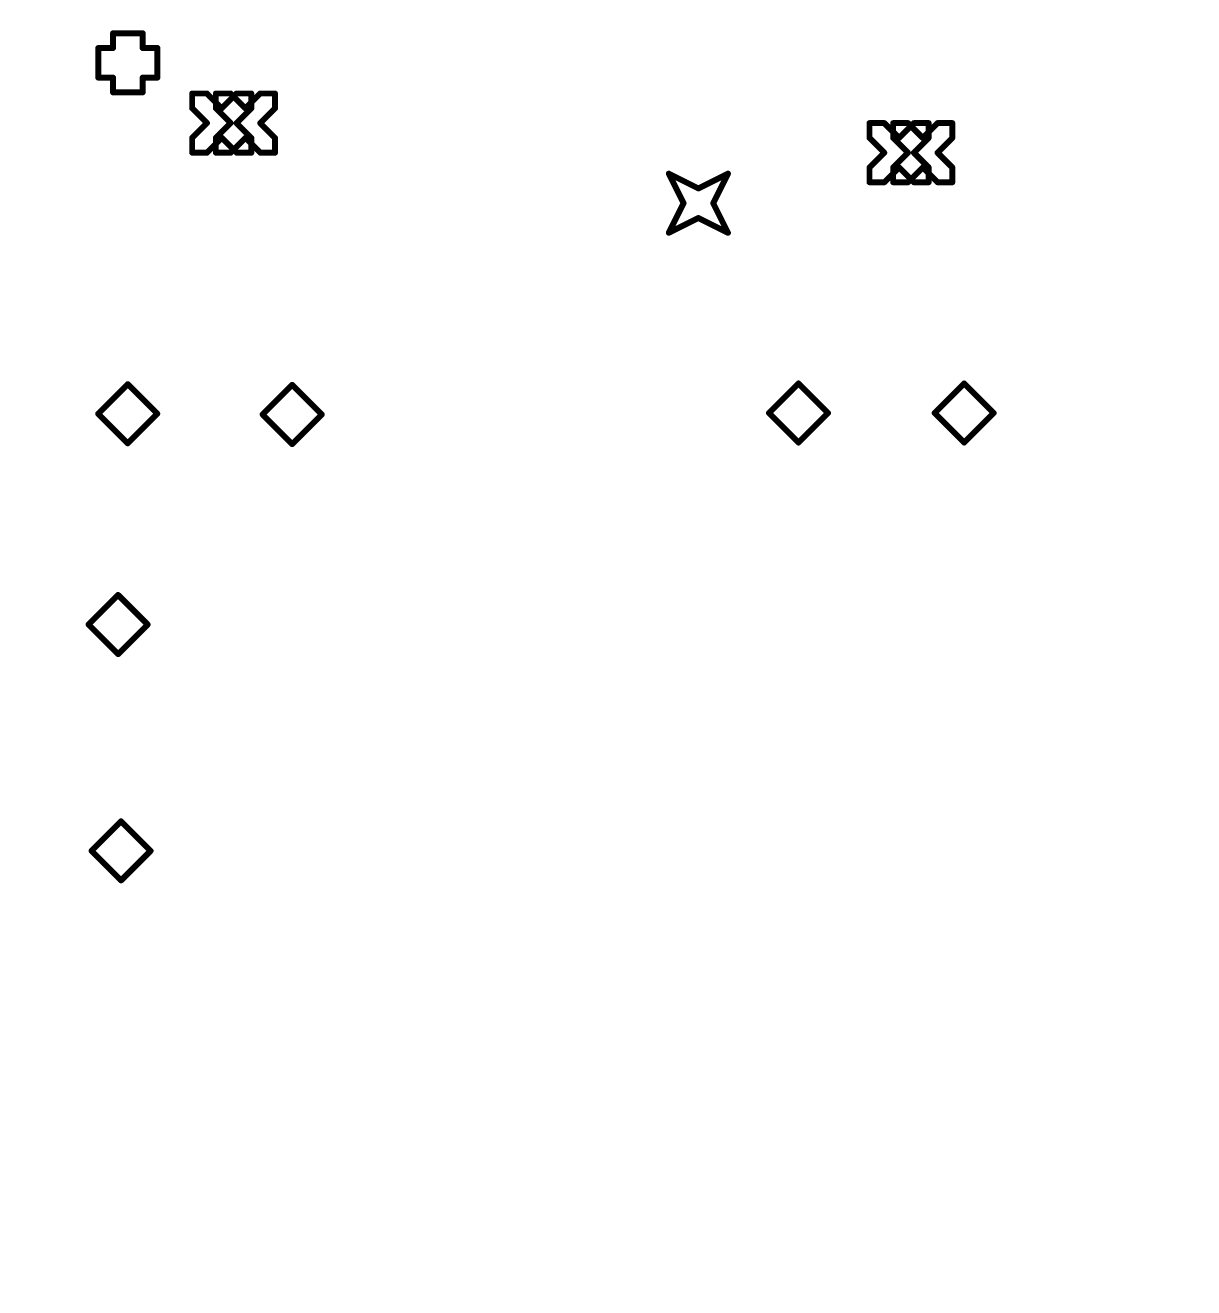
# Model space of a CAD drawing. Header units: millimetres. Extents: x -55 to 2039, y 0 to 512.
# Drawn here: x 237.42 to 276.92, y 167.43 to 210.1 of the extents above; entities that cross this region are included whole.
import ezdxf
from ezdxf import colors
from ezdxf.entities.mleader import LeaderData, LeaderLine
from ezdxf.enums import TextEntityAlignment as Align
from ezdxf.math import Vec2, Vec3

# ---------------------------------------------------------------- set-up
doc = ezdxf.new("R2010")
doc.units = ezdxf.units.MM
doc.linetypes.add('Сплошная', pattern=[0])
doc.layers.add('Drill Drawing', color=1, linetype='Continuous')
doc.layers.add('Виды', color=30, linetype='Continuous')
doc.layers.add('текст', color=2, linetype='Continuous', lineweight=30)
doc.styles.add('GOST TYPE B', font='', dxfattribs={"height": 3.5})
doc.styles.get('GOST TYPE B').set_extended_font_data('GOST type B')

# ---------------------------------------------------------------- blocks, each defined once
blk = doc.blocks.new('Шероховатость')
at = {"lineweight": 50, "transparency": 16777216}
for p, q in [((-32.506, -11.445), (-28.785, -5)), ((-28.785, -5), (-5, -5)), ((-10.278, -11.581), (-7.16, -6.181)), ((-34.366, -8.223), (-32.506, -11.445)), ((-11.836, -8.881), (-10.278, -11.581))]:
    blk.add_line(p, q, dxfattribs=at)
at = {"layer": 'текст', "linetype": 'Continuous', "lineweight": 25, "transparency": 16777216, "insert": (-29.093, -6.142), "char_height": 5, "attachment_point": 1, "style": 'GOST TYPE B'}
blk.add_mtext_dynamic_manual_height_columns('Ra6,3{\\fGOST Type AU|b1|i0|c204|p2;(   )}', width=25.94731, gutter_width=17.5, heights=[0], dxfattribs=at)
blk = doc.blocks.new('_DotSmall')
at = {"color": 0, "linetype": 'ByBlock', "lineweight": 60, "const_width": 0.5}
blk.add_lwpolyline([(-0.0625, 0, 1), (0.0625, 0, 1)], format="xyb", close=True, dxfattribs=at)
blk = doc.blocks.new('Вид с →')
at = {"linetype": 'Continuous', "lineweight": 25, "transparency": 16777216}
for q in [(28.03, 4.046), (30.858, 4.046)]:
    blk.add_line((29.444, 2.632), q, dxfattribs=at)
blk.add_circle((32.944, 2.632), 3.5, dxfattribs=at)
blk.add_circle((32.944, 2.632), 3.5, dxfattribs=at)
at = {"linetype": 'Continuous', "lineweight": 50, "transparency": 16777216, "style": 'GOST TYPE B'}
blk.add_attdef('ВИД(_:_)', text='', height=7, dxfattribs=at).set_placement((27.226, 3.5), align=Align.MIDDLE_RIGHT)

msp = doc.modelspace()

# ---------------------------------------------------------------- linework, layer by layer
at = {"layer": 'Drill Drawing'}
for points in [[(240.3856, 209.3345, 0.2, 0.2, 0), (240.3856, 209.8345, 0.2, 0.2, 0)], [(240.3856, 209.8345, 0.2, 0.2, 0), (241.3856, 209.8345, 0.2, 0.2, 0)], [(241.3856, 209.3345, 0.2, 0.2, 0), (241.3856, 209.8345, 0.2, 0.2, 0)], [(239.8856, 208.3345, 0.2, 0.2, 0), (239.8856, 209.3345, 0.2, 0.2, 0)], [(239.8856, 209.3345, 0.2, 0.2, 0), (240.3856, 209.3345, 0.2, 0.2, 0)], [(241.3856, 209.3345, 0.2, 0.2, 0), (241.8856, 209.3345, 0.2, 0.2, 0)], [(241.8856, 208.3345, 0.2, 0.2, 0), (241.8856, 209.3345, 0.2, 0.2, 0)], [(239.8856, 208.3345, 0.2, 0.2, 0), (240.3856, 208.3345, 0.2, 0.2, 0)], [(240.3856, 207.8345, 0.2, 0.2, 0), (240.3856, 208.3345, 0.2, 0.2, 0)], [(241.3856, 208.3345, 0.2, 0.2, 0), (241.8856, 208.3345, 0.2, 0.2, 0)], [(241.3856, 207.8345, 0.2, 0.2, 0), (241.3856, 208.3345, 0.2, 0.2, 0)], [(240.3856, 207.8345, 0.2, 0.2, 0), (241.3856, 207.8345, 0.2, 0.2, 0)], [(243.0606, 207.2965, 0.2, 0.2, 0), (243.0606, 207.7965, 0.2, 0.2, 0)], [(243.0606, 207.7965, 0.2, 0.2, 0), (243.5606, 207.7965, 0.2, 0.2, 0)], [(243.5606, 207.7965, 0.2, 0.2, 0), (244.0606, 207.2965, 0.2, 0.2, 0)], [(243.8606, 207.2965, 0.2, 0.2, 0), (243.8606, 207.7965, 0.2, 0.2, 0)], [(243.8606, 207.7965, 0.2, 0.2, 0), (244.3606, 207.7965, 0.2, 0.2, 0)], [(244.0606, 207.2965, 0.2, 0.2, 0), (244.5606, 207.7965, 0.2, 0.2, 0)], [(244.3606, 207.7965, 0.2, 0.2, 0), (244.8606, 207.2965, 0.2, 0.2, 0)], [(244.5606, 207.7965, 0.2, 0.2, 0), (245.0606, 207.7965, 0.2, 0.2, 0)], [(244.8606, 207.2965, 0.2, 0.2, 0), (245.3606, 207.7965, 0.2, 0.2, 0)], [(245.0606, 207.2965, 0.2, 0.2, 0), (245.0606, 207.7965, 0.2, 0.2, 0)], [(245.3606, 207.7965, 0.2, 0.2, 0), (245.8606, 207.7965, 0.2, 0.2, 0)], [(245.8606, 207.2965, 0.2, 0.2, 0), (245.8606, 207.7965, 0.2, 0.2, 0)], [(243.0606, 207.2965, 0.2, 0.2, 0), (243.5606, 206.7965, 0.2, 0.2, 0)], [(243.8606, 207.2965, 0.2, 0.2, 0), (244.3606, 206.7965, 0.2, 0.2, 0)], [(244.5606, 206.7965, 0.2, 0.2, 0), (245.0606, 207.2965, 0.2, 0.2, 0)], [(245.3606, 206.7965, 0.2, 0.2, 0), (245.8606, 207.2965, 0.2, 0.2, 0)], [(243.0606, 206.2965, 0.2, 0.2, 0), (243.5606, 206.7965, 0.2, 0.2, 0)], [(243.8606, 206.2965, 0.2, 0.2, 0), (244.3606, 206.7965, 0.2, 0.2, 0)], [(244.5606, 206.7965, 0.2, 0.2, 0), (245.0606, 206.2965, 0.2, 0.2, 0)], [(245.3606, 206.7965, 0.2, 0.2, 0), (245.8606, 206.2965, 0.2, 0.2, 0)], [(265.9556, 206.2965, 0.2, 0.2, 0), (265.9556, 206.7965, 0.2, 0.2, 0)], [(265.9556, 206.7965, 0.2, 0.2, 0), (266.4556, 206.7965, 0.2, 0.2, 0)], [(266.4556, 206.7965, 0.2, 0.2, 0), (266.9556, 206.2965, 0.2, 0.2, 0)], [(266.7556, 206.2965, 0.2, 0.2, 0), (266.7556, 206.7965, 0.2, 0.2, 0)], [(266.7556, 206.7965, 0.2, 0.2, 0), (267.2556, 206.7965, 0.2, 0.2, 0)], [(266.9556, 206.2965, 0.2, 0.2, 0), (267.4556, 206.7965, 0.2, 0.2, 0)], [(267.2556, 206.7965, 0.2, 0.2, 0), (267.7556, 206.2965, 0.2, 0.2, 0)], [(267.4556, 206.7965, 0.2, 0.2, 0), (267.9556, 206.7965, 0.2, 0.2, 0)], [(267.7556, 206.2965, 0.2, 0.2, 0), (268.2556, 206.7965, 0.2, 0.2, 0)], [(267.9556, 206.2965, 0.2, 0.2, 0), (267.9556, 206.7965, 0.2, 0.2, 0)], [(268.2556, 206.7965, 0.2, 0.2, 0), (268.7556, 206.7965, 0.2, 0.2, 0)], [(268.7556, 206.2965, 0.2, 0.2, 0), (268.7556, 206.7965, 0.2, 0.2, 0)], [(243.0606, 205.7965, 0.2, 0.2, 0), (243.0606, 206.2965, 0.2, 0.2, 0)], [(243.5606, 205.7965, 0.2, 0.2, 0), (244.0606, 206.2965, 0.2, 0.2, 0)], [(243.8606, 205.7965, 0.2, 0.2, 0), (243.8606, 206.2965, 0.2, 0.2, 0)], [(244.0606, 206.2965, 0.2, 0.2, 0), (244.5606, 205.7965, 0.2, 0.2, 0)], [(244.3606, 205.7965, 0.2, 0.2, 0), (244.8606, 206.2965, 0.2, 0.2, 0)], [(244.8606, 206.2965, 0.2, 0.2, 0), (245.3606, 205.7965, 0.2, 0.2, 0)], [(245.0606, 205.7965, 0.2, 0.2, 0), (245.0606, 206.2965, 0.2, 0.2, 0)], [(245.8606, 205.7965, 0.2, 0.2, 0), (245.8606, 206.2965, 0.2, 0.2, 0)], [(265.9556, 206.2965, 0.2, 0.2, 0), (266.4556, 205.7965, 0.2, 0.2, 0)], [(266.7556, 206.2965, 0.2, 0.2, 0), (267.2556, 205.7965, 0.2, 0.2, 0)], [(267.4556, 205.7965, 0.2, 0.2, 0), (267.9556, 206.2965, 0.2, 0.2, 0)], [(268.2556, 205.7965, 0.2, 0.2, 0), (268.7556, 206.2965, 0.2, 0.2, 0)], [(243.0606, 205.7965, 0.2, 0.2, 0), (243.5606, 205.7965, 0.2, 0.2, 0)], [(243.8606, 205.7965, 0.2, 0.2, 0), (244.3606, 205.7965, 0.2, 0.2, 0)], [(244.5606, 205.7965, 0.2, 0.2, 0), (245.0606, 205.7965, 0.2, 0.2, 0)], [(245.3606, 205.7965, 0.2, 0.2, 0), (245.8606, 205.7965, 0.2, 0.2, 0)], [(265.9556, 205.2965, 0.2, 0.2, 0), (266.4556, 205.7965, 0.2, 0.2, 0)], [(266.7556, 205.2965, 0.2, 0.2, 0), (267.2556, 205.7965, 0.2, 0.2, 0)], [(267.4556, 205.7965, 0.2, 0.2, 0), (267.9556, 205.2965, 0.2, 0.2, 0)], [(268.2556, 205.7965, 0.2, 0.2, 0), (268.7556, 205.2965, 0.2, 0.2, 0)], [(265.9556, 204.7965, 0.2, 0.2, 0), (265.9556, 205.2965, 0.2, 0.2, 0)], [(266.4556, 204.7965, 0.2, 0.2, 0), (266.9556, 205.2965, 0.2, 0.2, 0)], [(266.7556, 204.7965, 0.2, 0.2, 0), (266.7556, 205.2965, 0.2, 0.2, 0)], [(266.9556, 205.2965, 0.2, 0.2, 0), (267.4556, 204.7965, 0.2, 0.2, 0)], [(267.2556, 204.7965, 0.2, 0.2, 0), (267.7556, 205.2965, 0.2, 0.2, 0)], [(267.7556, 205.2965, 0.2, 0.2, 0), (268.2556, 204.7965, 0.2, 0.2, 0)], [(267.9556, 204.7965, 0.2, 0.2, 0), (267.9556, 205.2965, 0.2, 0.2, 0)], [(268.7556, 204.7965, 0.2, 0.2, 0), (268.7556, 205.2965, 0.2, 0.2, 0)], [(259.1716, 205.0885, 0.2, 0.2, 0), (260.1716, 204.5885, 0.2, 0.2, 0)], [(259.1716, 205.0885, 0.2, 0.2, 0), (259.6716, 204.0885, 0.2, 0.2, 0)], [(260.1716, 204.5885, 0.2, 0.2, 0), (261.1716, 205.0885, 0.2, 0.2, 0)], [(260.6716, 204.0885, 0.2, 0.2, 0), (261.1716, 205.0885, 0.2, 0.2, 0)], [(265.9556, 204.7965, 0.2, 0.2, 0), (266.4556, 204.7965, 0.2, 0.2, 0)], [(266.7556, 204.7965, 0.2, 0.2, 0), (267.2556, 204.7965, 0.2, 0.2, 0)], [(267.4556, 204.7965, 0.2, 0.2, 0), (267.9556, 204.7965, 0.2, 0.2, 0)], [(268.2556, 204.7965, 0.2, 0.2, 0), (268.7556, 204.7965, 0.2, 0.2, 0)], [(259.1716, 203.0885, 0.2, 0.2, 0), (259.6716, 204.0885, 0.2, 0.2, 0)], [(260.6716, 204.0885, 0.2, 0.2, 0), (261.1716, 203.0885, 0.2, 0.2, 0)], [(259.1716, 203.0885, 0.2, 0.2, 0), (260.1716, 203.5885, 0.2, 0.2, 0)], [(260.1716, 203.5885, 0.2, 0.2, 0), (261.1716, 203.0885, 0.2, 0.2, 0)], [(239.8806, 196.9715, 0.2, 0.2, 0), (240.8806, 197.9715, 0.2, 0.2, 0)], [(240.8806, 197.9715, 0.2, 0.2, 0), (241.8806, 196.9715, 0.2, 0.2, 0)], [(245.4406, 196.9465, 0.2, 0.2, 0), (246.4406, 197.9465, 0.2, 0.2, 0)], [(246.4406, 197.9465, 0.2, 0.2, 0), (247.4406, 196.9465, 0.2, 0.2, 0)], [(262.5556, 196.9965, 0.2, 0.2, 0), (263.5556, 197.9965, 0.2, 0.2, 0)], [(263.5556, 197.9965, 0.2, 0.2, 0), (264.5556, 196.9965, 0.2, 0.2, 0)], [(268.1556, 196.9965, 0.2, 0.2, 0), (269.1556, 197.9965, 0.2, 0.2, 0)], [(269.1556, 197.9965, 0.2, 0.2, 0), (270.1556, 196.9965, 0.2, 0.2, 0)], [(239.8806, 196.9715, 0.2, 0.2, 0), (240.8806, 195.9715, 0.2, 0.2, 0)], [(240.8806, 195.9715, 0.2, 0.2, 0), (241.8806, 196.9715, 0.2, 0.2, 0)], [(245.4406, 196.9465, 0.2, 0.2, 0), (246.4406, 195.9465, 0.2, 0.2, 0)], [(246.4406, 195.9465, 0.2, 0.2, 0), (247.4406, 196.9465, 0.2, 0.2, 0)], [(262.5556, 196.9965, 0.2, 0.2, 0), (263.5556, 195.9965, 0.2, 0.2, 0)], [(263.5556, 195.9965, 0.2, 0.2, 0), (264.5556, 196.9965, 0.2, 0.2, 0)], [(268.1556, 196.9965, 0.2, 0.2, 0), (269.1556, 195.9965, 0.2, 0.2, 0)], [(269.1556, 195.9965, 0.2, 0.2, 0), (270.1556, 196.9965, 0.2, 0.2, 0)], [(239.5556, 189.8465, 0.2, 0.2, 0), (240.5556, 190.8465, 0.2, 0.2, 0)], [(240.5556, 190.8465, 0.2, 0.2, 0), (241.5556, 189.8465, 0.2, 0.2, 0)], [(239.5556, 189.8465, 0.2, 0.2, 0), (240.5556, 188.8465, 0.2, 0.2, 0)], [(240.5556, 188.8465, 0.2, 0.2, 0), (241.5556, 189.8465, 0.2, 0.2, 0)], [(239.6556, 182.1965, 0.2, 0.2, 0), (240.6556, 183.1965, 0.2, 0.2, 0)], [(240.6556, 183.1965, 0.2, 0.2, 0), (241.6556, 182.1965, 0.2, 0.2, 0)], [(239.6556, 182.1965, 0.2, 0.2, 0), (240.6556, 181.1965, 0.2, 0.2, 0)], [(240.6556, 181.1965, 0.2, 0.2, 0), (241.6556, 182.1965, 0.2, 0.2, 0)]]:
    msp.add_lwpolyline(points, format="xyseb", dxfattribs=at)
for points in [[(240.3356, 209.8345, 0.1, 0.1, 1), (240.4356, 209.8345, 0.1, 0.1, 1)], [(240.3356, 209.8345, 0.1, 0.1, 1), (240.4356, 209.8345, 0.1, 0.1, 1)], [(241.3356, 209.8345, 0.1, 0.1, 1), (241.4356, 209.8345, 0.1, 0.1, 1)], [(241.3356, 209.8345, 0.1, 0.1, 1), (241.4356, 209.8345, 0.1, 0.1, 1)], [(239.8356, 209.3345, 0.1, 0.1, 1), (239.9356, 209.3345, 0.1, 0.1, 1)], [(239.8356, 209.3345, 0.1, 0.1, 1), (239.9356, 209.3345, 0.1, 0.1, 1)], [(240.3356, 209.3345, 0.1, 0.1, 1), (240.4356, 209.3345, 0.1, 0.1, 1)], [(240.3356, 209.3345, 0.1, 0.1, 1), (240.4356, 209.3345, 0.1, 0.1, 1)], [(241.3356, 209.3345, 0.1, 0.1, 1), (241.4356, 209.3345, 0.1, 0.1, 1)], [(241.3356, 209.3345, 0.1, 0.1, 1), (241.4356, 209.3345, 0.1, 0.1, 1)], [(241.8356, 209.3345, 0.1, 0.1, 1), (241.9356, 209.3345, 0.1, 0.1, 1)], [(241.8356, 209.3345, 0.1, 0.1, 1), (241.9356, 209.3345, 0.1, 0.1, 1)], [(239.8356, 208.3345, 0.1, 0.1, 1), (239.9356, 208.3345, 0.1, 0.1, 1)], [(239.8356, 208.3345, 0.1, 0.1, 1), (239.9356, 208.3345, 0.1, 0.1, 1)], [(240.3356, 208.3345, 0.1, 0.1, 1), (240.4356, 208.3345, 0.1, 0.1, 1)], [(240.3356, 208.3345, 0.1, 0.1, 1), (240.4356, 208.3345, 0.1, 0.1, 1)], [(241.3356, 208.3345, 0.1, 0.1, 1), (241.4356, 208.3345, 0.1, 0.1, 1)], [(241.3356, 208.3345, 0.1, 0.1, 1), (241.4356, 208.3345, 0.1, 0.1, 1)], [(241.8356, 208.3345, 0.1, 0.1, 1), (241.9356, 208.3345, 0.1, 0.1, 1)], [(241.8356, 208.3345, 0.1, 0.1, 1), (241.9356, 208.3345, 0.1, 0.1, 1)], [(240.3356, 207.8345, 0.1, 0.1, 1), (240.4356, 207.8345, 0.1, 0.1, 1)], [(240.3356, 207.8345, 0.1, 0.1, 1), (240.4356, 207.8345, 0.1, 0.1, 1)], [(241.3356, 207.8345, 0.1, 0.1, 1), (241.4356, 207.8345, 0.1, 0.1, 1)], [(241.3356, 207.8345, 0.1, 0.1, 1), (241.4356, 207.8345, 0.1, 0.1, 1)], [(243.0106, 207.7965, 0.1, 0.1, 1), (243.1106, 207.7965, 0.1, 0.1, 1)], [(243.0106, 207.7965, 0.1, 0.1, 1), (243.1106, 207.7965, 0.1, 0.1, 1)], [(243.5106, 207.7965, 0.1, 0.1, 1), (243.6106, 207.7965, 0.1, 0.1, 1)], [(243.5106, 207.7965, 0.1, 0.1, 1), (243.6106, 207.7965, 0.1, 0.1, 1)], [(243.8106, 207.7965, 0.1, 0.1, 1), (243.9106, 207.7965, 0.1, 0.1, 1)], [(243.8106, 207.7965, 0.1, 0.1, 1), (243.9106, 207.7965, 0.1, 0.1, 1)], [(244.3106, 207.7965, 0.1, 0.1, 1), (244.4106, 207.7965, 0.1, 0.1, 1)], [(244.3106, 207.7965, 0.1, 0.1, 1), (244.4106, 207.7965, 0.1, 0.1, 1)], [(244.5106, 207.7965, 0.1, 0.1, 1), (244.6106, 207.7965, 0.1, 0.1, 1)], [(244.5106, 207.7965, 0.1, 0.1, 1), (244.6106, 207.7965, 0.1, 0.1, 1)], [(245.0106, 207.7965, 0.1, 0.1, 1), (245.1106, 207.7965, 0.1, 0.1, 1)], [(245.0106, 207.7965, 0.1, 0.1, 1), (245.1106, 207.7965, 0.1, 0.1, 1)], [(245.3106, 207.7965, 0.1, 0.1, 1), (245.4106, 207.7965, 0.1, 0.1, 1)], [(245.3106, 207.7965, 0.1, 0.1, 1), (245.4106, 207.7965, 0.1, 0.1, 1)], [(245.8106, 207.7965, 0.1, 0.1, 1), (245.9106, 207.7965, 0.1, 0.1, 1)], [(245.8106, 207.7965, 0.1, 0.1, 1), (245.9106, 207.7965, 0.1, 0.1, 1)], [(243.0106, 207.2965, 0.1, 0.1, 1), (243.1106, 207.2965, 0.1, 0.1, 1)], [(243.0106, 207.2965, 0.1, 0.1, 1), (243.1106, 207.2965, 0.1, 0.1, 1)], [(243.8106, 207.2965, 0.1, 0.1, 1), (243.9106, 207.2965, 0.1, 0.1, 1)], [(243.8106, 207.2965, 0.1, 0.1, 1), (243.9106, 207.2965, 0.1, 0.1, 1)], [(244.0106, 207.2965, 0.1, 0.1, 1), (244.1106, 207.2965, 0.1, 0.1, 1)], [(244.0106, 207.2965, 0.1, 0.1, 1), (244.1106, 207.2965, 0.1, 0.1, 1)], [(244.8106, 207.2965, 0.1, 0.1, 1), (244.9106, 207.2965, 0.1, 0.1, 1)], [(244.8106, 207.2965, 0.1, 0.1, 1), (244.9106, 207.2965, 0.1, 0.1, 1)], [(245.0106, 207.2965, 0.1, 0.1, 1), (245.1106, 207.2965, 0.1, 0.1, 1)], [(245.0106, 207.2965, 0.1, 0.1, 1), (245.1106, 207.2965, 0.1, 0.1, 1)], [(245.8106, 207.2965, 0.1, 0.1, 1), (245.9106, 207.2965, 0.1, 0.1, 1)], [(245.8106, 207.2965, 0.1, 0.1, 1), (245.9106, 207.2965, 0.1, 0.1, 1)], [(243.5106, 206.7965, 0.1, 0.1, 1), (243.6106, 206.7965, 0.1, 0.1, 1)], [(243.5106, 206.7965, 0.1, 0.1, 1), (243.6106, 206.7965, 0.1, 0.1, 1)], [(244.3106, 206.7965, 0.1, 0.1, 1), (244.4106, 206.7965, 0.1, 0.1, 1)], [(244.3106, 206.7965, 0.1, 0.1, 1), (244.4106, 206.7965, 0.1, 0.1, 1)], [(244.5106, 206.7965, 0.1, 0.1, 1), (244.6106, 206.7965, 0.1, 0.1, 1)], [(244.5106, 206.7965, 0.1, 0.1, 1), (244.6106, 206.7965, 0.1, 0.1, 1)], [(245.3106, 206.7965, 0.1, 0.1, 1), (245.4106, 206.7965, 0.1, 0.1, 1)], [(245.3106, 206.7965, 0.1, 0.1, 1), (245.4106, 206.7965, 0.1, 0.1, 1)], [(265.9056, 206.7965, 0.1, 0.1, 1), (266.0056, 206.7965, 0.1, 0.1, 1)], [(265.9056, 206.7965, 0.1, 0.1, 1), (266.0056, 206.7965, 0.1, 0.1, 1)], [(266.4056, 206.7965, 0.1, 0.1, 1), (266.5056, 206.7965, 0.1, 0.1, 1)], [(266.4056, 206.7965, 0.1, 0.1, 1), (266.5056, 206.7965, 0.1, 0.1, 1)], [(266.7056, 206.7965, 0.1, 0.1, 1), (266.8056, 206.7965, 0.1, 0.1, 1)], [(266.7056, 206.7965, 0.1, 0.1, 1), (266.8056, 206.7965, 0.1, 0.1, 1)], [(267.2056, 206.7965, 0.1, 0.1, 1), (267.3056, 206.7965, 0.1, 0.1, 1)], [(267.2056, 206.7965, 0.1, 0.1, 1), (267.3056, 206.7965, 0.1, 0.1, 1)], [(267.4056, 206.7965, 0.1, 0.1, 1), (267.5056, 206.7965, 0.1, 0.1, 1)], [(267.4056, 206.7965, 0.1, 0.1, 1), (267.5056, 206.7965, 0.1, 0.1, 1)], [(267.9056, 206.7965, 0.1, 0.1, 1), (268.0056, 206.7965, 0.1, 0.1, 1)], [(267.9056, 206.7965, 0.1, 0.1, 1), (268.0056, 206.7965, 0.1, 0.1, 1)], [(268.2056, 206.7965, 0.1, 0.1, 1), (268.3056, 206.7965, 0.1, 0.1, 1)], [(268.2056, 206.7965, 0.1, 0.1, 1), (268.3056, 206.7965, 0.1, 0.1, 1)], [(268.7056, 206.7965, 0.1, 0.1, 1), (268.8056, 206.7965, 0.1, 0.1, 1)], [(268.7056, 206.7965, 0.1, 0.1, 1), (268.8056, 206.7965, 0.1, 0.1, 1)], [(243.0106, 206.2965, 0.1, 0.1, 1), (243.1106, 206.2965, 0.1, 0.1, 1)], [(243.0106, 206.2965, 0.1, 0.1, 1), (243.1106, 206.2965, 0.1, 0.1, 1)], [(243.8106, 206.2965, 0.1, 0.1, 1), (243.9106, 206.2965, 0.1, 0.1, 1)], [(243.8106, 206.2965, 0.1, 0.1, 1), (243.9106, 206.2965, 0.1, 0.1, 1)], [(244.0106, 206.2965, 0.1, 0.1, 1), (244.1106, 206.2965, 0.1, 0.1, 1)], [(244.0106, 206.2965, 0.1, 0.1, 1), (244.1106, 206.2965, 0.1, 0.1, 1)], [(244.8106, 206.2965, 0.1, 0.1, 1), (244.9106, 206.2965, 0.1, 0.1, 1)], [(244.8106, 206.2965, 0.1, 0.1, 1), (244.9106, 206.2965, 0.1, 0.1, 1)], [(245.0106, 206.2965, 0.1, 0.1, 1), (245.1106, 206.2965, 0.1, 0.1, 1)], [(245.0106, 206.2965, 0.1, 0.1, 1), (245.1106, 206.2965, 0.1, 0.1, 1)], [(245.8106, 206.2965, 0.1, 0.1, 1), (245.9106, 206.2965, 0.1, 0.1, 1)], [(245.8106, 206.2965, 0.1, 0.1, 1), (245.9106, 206.2965, 0.1, 0.1, 1)], [(265.9056, 206.2965, 0.1, 0.1, 1), (266.0056, 206.2965, 0.1, 0.1, 1)], [(265.9056, 206.2965, 0.1, 0.1, 1), (266.0056, 206.2965, 0.1, 0.1, 1)], [(266.7056, 206.2965, 0.1, 0.1, 1), (266.8056, 206.2965, 0.1, 0.1, 1)], [(266.7056, 206.2965, 0.1, 0.1, 1), (266.8056, 206.2965, 0.1, 0.1, 1)], [(266.9056, 206.2965, 0.1, 0.1, 1), (267.0056, 206.2965, 0.1, 0.1, 1)], [(266.9056, 206.2965, 0.1, 0.1, 1), (267.0056, 206.2965, 0.1, 0.1, 1)], [(267.7056, 206.2965, 0.1, 0.1, 1), (267.8056, 206.2965, 0.1, 0.1, 1)], [(267.7056, 206.2965, 0.1, 0.1, 1), (267.8056, 206.2965, 0.1, 0.1, 1)], [(267.9056, 206.2965, 0.1, 0.1, 1), (268.0056, 206.2965, 0.1, 0.1, 1)], [(267.9056, 206.2965, 0.1, 0.1, 1), (268.0056, 206.2965, 0.1, 0.1, 1)], [(268.7056, 206.2965, 0.1, 0.1, 1), (268.8056, 206.2965, 0.1, 0.1, 1)], [(268.7056, 206.2965, 0.1, 0.1, 1), (268.8056, 206.2965, 0.1, 0.1, 1)], [(243.0106, 205.7965, 0.1, 0.1, 1), (243.1106, 205.7965, 0.1, 0.1, 1)], [(243.0106, 205.7965, 0.1, 0.1, 1), (243.1106, 205.7965, 0.1, 0.1, 1)], [(243.5106, 205.7965, 0.1, 0.1, 1), (243.6106, 205.7965, 0.1, 0.1, 1)], [(243.5106, 205.7965, 0.1, 0.1, 1), (243.6106, 205.7965, 0.1, 0.1, 1)], [(243.8106, 205.7965, 0.1, 0.1, 1), (243.9106, 205.7965, 0.1, 0.1, 1)], [(243.8106, 205.7965, 0.1, 0.1, 1), (243.9106, 205.7965, 0.1, 0.1, 1)], [(244.3106, 205.7965, 0.1, 0.1, 1), (244.4106, 205.7965, 0.1, 0.1, 1)], [(244.3106, 205.7965, 0.1, 0.1, 1), (244.4106, 205.7965, 0.1, 0.1, 1)], [(244.5106, 205.7965, 0.1, 0.1, 1), (244.6106, 205.7965, 0.1, 0.1, 1)], [(244.5106, 205.7965, 0.1, 0.1, 1), (244.6106, 205.7965, 0.1, 0.1, 1)], [(245.0106, 205.7965, 0.1, 0.1, 1), (245.1106, 205.7965, 0.1, 0.1, 1)], [(245.0106, 205.7965, 0.1, 0.1, 1), (245.1106, 205.7965, 0.1, 0.1, 1)], [(245.3106, 205.7965, 0.1, 0.1, 1), (245.4106, 205.7965, 0.1, 0.1, 1)], [(245.3106, 205.7965, 0.1, 0.1, 1), (245.4106, 205.7965, 0.1, 0.1, 1)], [(245.8106, 205.7965, 0.1, 0.1, 1), (245.9106, 205.7965, 0.1, 0.1, 1)], [(245.8106, 205.7965, 0.1, 0.1, 1), (245.9106, 205.7965, 0.1, 0.1, 1)], [(266.4056, 205.7965, 0.1, 0.1, 1), (266.5056, 205.7965, 0.1, 0.1, 1)], [(266.4056, 205.7965, 0.1, 0.1, 1), (266.5056, 205.7965, 0.1, 0.1, 1)], [(267.2056, 205.7965, 0.1, 0.1, 1), (267.3056, 205.7965, 0.1, 0.1, 1)], [(267.2056, 205.7965, 0.1, 0.1, 1), (267.3056, 205.7965, 0.1, 0.1, 1)], [(267.4056, 205.7965, 0.1, 0.1, 1), (267.5056, 205.7965, 0.1, 0.1, 1)], [(267.4056, 205.7965, 0.1, 0.1, 1), (267.5056, 205.7965, 0.1, 0.1, 1)], [(268.2056, 205.7965, 0.1, 0.1, 1), (268.3056, 205.7965, 0.1, 0.1, 1)], [(268.2056, 205.7965, 0.1, 0.1, 1), (268.3056, 205.7965, 0.1, 0.1, 1)], [(265.9056, 205.2965, 0.1, 0.1, 1), (266.0056, 205.2965, 0.1, 0.1, 1)], [(265.9056, 205.2965, 0.1, 0.1, 1), (266.0056, 205.2965, 0.1, 0.1, 1)], [(266.7056, 205.2965, 0.1, 0.1, 1), (266.8056, 205.2965, 0.1, 0.1, 1)], [(266.7056, 205.2965, 0.1, 0.1, 1), (266.8056, 205.2965, 0.1, 0.1, 1)], [(266.9056, 205.2965, 0.1, 0.1, 1), (267.0056, 205.2965, 0.1, 0.1, 1)], [(266.9056, 205.2965, 0.1, 0.1, 1), (267.0056, 205.2965, 0.1, 0.1, 1)], [(267.7056, 205.2965, 0.1, 0.1, 1), (267.8056, 205.2965, 0.1, 0.1, 1)], [(267.7056, 205.2965, 0.1, 0.1, 1), (267.8056, 205.2965, 0.1, 0.1, 1)], [(267.9056, 205.2965, 0.1, 0.1, 1), (268.0056, 205.2965, 0.1, 0.1, 1)], [(267.9056, 205.2965, 0.1, 0.1, 1), (268.0056, 205.2965, 0.1, 0.1, 1)], [(268.7056, 205.2965, 0.1, 0.1, 1), (268.8056, 205.2965, 0.1, 0.1, 1)], [(268.7056, 205.2965, 0.1, 0.1, 1), (268.8056, 205.2965, 0.1, 0.1, 1)], [(259.1216, 205.0885, 0.1, 0.1, 1), (259.2216, 205.0885, 0.1, 0.1, 1)], [(259.1216, 205.0885, 0.1, 0.1, 1), (259.2216, 205.0885, 0.1, 0.1, 1)], [(261.1216, 205.0885, 0.1, 0.1, 1), (261.2216, 205.0885, 0.1, 0.1, 1)], [(261.1216, 205.0885, 0.1, 0.1, 1), (261.2216, 205.0885, 0.1, 0.1, 1)], [(265.9056, 204.7965, 0.1, 0.1, 1), (266.0056, 204.7965, 0.1, 0.1, 1)], [(265.9056, 204.7965, 0.1, 0.1, 1), (266.0056, 204.7965, 0.1, 0.1, 1)], [(266.4056, 204.7965, 0.1, 0.1, 1), (266.5056, 204.7965, 0.1, 0.1, 1)], [(266.4056, 204.7965, 0.1, 0.1, 1), (266.5056, 204.7965, 0.1, 0.1, 1)], [(266.7056, 204.7965, 0.1, 0.1, 1), (266.8056, 204.7965, 0.1, 0.1, 1)], [(266.7056, 204.7965, 0.1, 0.1, 1), (266.8056, 204.7965, 0.1, 0.1, 1)], [(267.2056, 204.7965, 0.1, 0.1, 1), (267.3056, 204.7965, 0.1, 0.1, 1)], [(267.2056, 204.7965, 0.1, 0.1, 1), (267.3056, 204.7965, 0.1, 0.1, 1)], [(267.4056, 204.7965, 0.1, 0.1, 1), (267.5056, 204.7965, 0.1, 0.1, 1)], [(267.4056, 204.7965, 0.1, 0.1, 1), (267.5056, 204.7965, 0.1, 0.1, 1)], [(267.9056, 204.7965, 0.1, 0.1, 1), (268.0056, 204.7965, 0.1, 0.1, 1)], [(267.9056, 204.7965, 0.1, 0.1, 1), (268.0056, 204.7965, 0.1, 0.1, 1)], [(268.2056, 204.7965, 0.1, 0.1, 1), (268.3056, 204.7965, 0.1, 0.1, 1)], [(268.2056, 204.7965, 0.1, 0.1, 1), (268.3056, 204.7965, 0.1, 0.1, 1)], [(268.7056, 204.7965, 0.1, 0.1, 1), (268.8056, 204.7965, 0.1, 0.1, 1)], [(268.7056, 204.7965, 0.1, 0.1, 1), (268.8056, 204.7965, 0.1, 0.1, 1)], [(260.1216, 204.5885, 0.1, 0.1, 1), (260.2216, 204.5885, 0.1, 0.1, 1)], [(260.1216, 204.5885, 0.1, 0.1, 1), (260.2216, 204.5885, 0.1, 0.1, 1)], [(259.6216, 204.0885, 0.1, 0.1, 1), (259.7216, 204.0885, 0.1, 0.1, 1)], [(259.6216, 204.0885, 0.1, 0.1, 1), (259.7216, 204.0885, 0.1, 0.1, 1)], [(260.6216, 204.0885, 0.1, 0.1, 1), (260.7216, 204.0885, 0.1, 0.1, 1)], [(260.6216, 204.0885, 0.1, 0.1, 1), (260.7216, 204.0885, 0.1, 0.1, 1)], [(260.1216, 203.5885, 0.1, 0.1, 1), (260.2216, 203.5885, 0.1, 0.1, 1)], [(260.1216, 203.5885, 0.1, 0.1, 1), (260.2216, 203.5885, 0.1, 0.1, 1)], [(259.1216, 203.0885, 0.1, 0.1, 1), (259.2216, 203.0885, 0.1, 0.1, 1)], [(259.1216, 203.0885, 0.1, 0.1, 1), (259.2216, 203.0885, 0.1, 0.1, 1)], [(261.1216, 203.0885, 0.1, 0.1, 1), (261.2216, 203.0885, 0.1, 0.1, 1)], [(261.1216, 203.0885, 0.1, 0.1, 1), (261.2216, 203.0885, 0.1, 0.1, 1)], [(240.8306, 197.9715, 0.1, 0.1, 1), (240.9306, 197.9715, 0.1, 0.1, 1)], [(240.8306, 197.9715, 0.1, 0.1, 1), (240.9306, 197.9715, 0.1, 0.1, 1)], [(246.3906, 197.9465, 0.1, 0.1, 1), (246.4906, 197.9465, 0.1, 0.1, 1)], [(246.3906, 197.9465, 0.1, 0.1, 1), (246.4906, 197.9465, 0.1, 0.1, 1)], [(263.5056, 197.9965, 0.1, 0.1, 1), (263.6056, 197.9965, 0.1, 0.1, 1)], [(263.5056, 197.9965, 0.1, 0.1, 1), (263.6056, 197.9965, 0.1, 0.1, 1)], [(269.1056, 197.9965, 0.1, 0.1, 1), (269.2056, 197.9965, 0.1, 0.1, 1)], [(269.1056, 197.9965, 0.1, 0.1, 1), (269.2056, 197.9965, 0.1, 0.1, 1)], [(239.8306, 196.9715, 0.1, 0.1, 1), (239.9306, 196.9715, 0.1, 0.1, 1)], [(239.8306, 196.9715, 0.1, 0.1, 1), (239.9306, 196.9715, 0.1, 0.1, 1)], [(241.8306, 196.9715, 0.1, 0.1, 1), (241.9306, 196.9715, 0.1, 0.1, 1)], [(241.8306, 196.9715, 0.1, 0.1, 1), (241.9306, 196.9715, 0.1, 0.1, 1)], [(245.3906, 196.9465, 0.1, 0.1, 1), (245.4906, 196.9465, 0.1, 0.1, 1)], [(245.3906, 196.9465, 0.1, 0.1, 1), (245.4906, 196.9465, 0.1, 0.1, 1)], [(247.3906, 196.9465, 0.1, 0.1, 1), (247.4906, 196.9465, 0.1, 0.1, 1)], [(247.3906, 196.9465, 0.1, 0.1, 1), (247.4906, 196.9465, 0.1, 0.1, 1)], [(262.5056, 196.9965, 0.1, 0.1, 1), (262.6056, 196.9965, 0.1, 0.1, 1)], [(262.5056, 196.9965, 0.1, 0.1, 1), (262.6056, 196.9965, 0.1, 0.1, 1)], [(264.5056, 196.9965, 0.1, 0.1, 1), (264.6056, 196.9965, 0.1, 0.1, 1)], [(264.5056, 196.9965, 0.1, 0.1, 1), (264.6056, 196.9965, 0.1, 0.1, 1)], [(268.1056, 196.9965, 0.1, 0.1, 1), (268.2056, 196.9965, 0.1, 0.1, 1)], [(268.1056, 196.9965, 0.1, 0.1, 1), (268.2056, 196.9965, 0.1, 0.1, 1)], [(270.1056, 196.9965, 0.1, 0.1, 1), (270.2056, 196.9965, 0.1, 0.1, 1)], [(270.1056, 196.9965, 0.1, 0.1, 1), (270.2056, 196.9965, 0.1, 0.1, 1)], [(240.8306, 195.9715, 0.1, 0.1, 1), (240.9306, 195.9715, 0.1, 0.1, 1)], [(240.8306, 195.9715, 0.1, 0.1, 1), (240.9306, 195.9715, 0.1, 0.1, 1)], [(246.3906, 195.9465, 0.1, 0.1, 1), (246.4906, 195.9465, 0.1, 0.1, 1)], [(246.3906, 195.9465, 0.1, 0.1, 1), (246.4906, 195.9465, 0.1, 0.1, 1)], [(263.5056, 195.9965, 0.1, 0.1, 1), (263.6056, 195.9965, 0.1, 0.1, 1)], [(263.5056, 195.9965, 0.1, 0.1, 1), (263.6056, 195.9965, 0.1, 0.1, 1)], [(269.1056, 195.9965, 0.1, 0.1, 1), (269.2056, 195.9965, 0.1, 0.1, 1)], [(269.1056, 195.9965, 0.1, 0.1, 1), (269.2056, 195.9965, 0.1, 0.1, 1)], [(240.5056, 190.8465, 0.1, 0.1, 1), (240.6056, 190.8465, 0.1, 0.1, 1)], [(240.5056, 190.8465, 0.1, 0.1, 1), (240.6056, 190.8465, 0.1, 0.1, 1)], [(239.5056, 189.8465, 0.1, 0.1, 1), (239.6056, 189.8465, 0.1, 0.1, 1)], [(239.5056, 189.8465, 0.1, 0.1, 1), (239.6056, 189.8465, 0.1, 0.1, 1)], [(241.5056, 189.8465, 0.1, 0.1, 1), (241.6056, 189.8465, 0.1, 0.1, 1)], [(241.5056, 189.8465, 0.1, 0.1, 1), (241.6056, 189.8465, 0.1, 0.1, 1)], [(240.5056, 188.8465, 0.1, 0.1, 1), (240.6056, 188.8465, 0.1, 0.1, 1)], [(240.5056, 188.8465, 0.1, 0.1, 1), (240.6056, 188.8465, 0.1, 0.1, 1)], [(240.6056, 183.1965, 0.1, 0.1, 1), (240.7056, 183.1965, 0.1, 0.1, 1)], [(240.6056, 183.1965, 0.1, 0.1, 1), (240.7056, 183.1965, 0.1, 0.1, 1)], [(239.6056, 182.1965, 0.1, 0.1, 1), (239.7056, 182.1965, 0.1, 0.1, 1)], [(239.6056, 182.1965, 0.1, 0.1, 1), (239.7056, 182.1965, 0.1, 0.1, 1)], [(241.6056, 182.1965, 0.1, 0.1, 1), (241.7056, 182.1965, 0.1, 0.1, 1)], [(241.6056, 182.1965, 0.1, 0.1, 1), (241.7056, 182.1965, 0.1, 0.1, 1)], [(240.6056, 181.1965, 0.1, 0.1, 1), (240.7056, 181.1965, 0.1, 0.1, 1)], [(240.6056, 181.1965, 0.1, 0.1, 1), (240.7056, 181.1965, 0.1, 0.1, 1)]]:
    msp.add_lwpolyline(points, format="xyseb", close=True, dxfattribs=at)

# ---------------------------------------------------------------- leaders
at = {"linetype": 'Continuous', "lineweight": 25}
ml = msp.add_multileader_block('Standard', dxfattribs=at)
ml.set_content('Шероховатость', color=256)
ml.set_leader_properties(linetype='Сплошная', lineweight=25)
ml.set_arrow_properties(name='DOTSMALL')
ml.build(insert=Vec2(0, 0))
ml.multileader.update_dxf_attribs({"leader_type": 0, "has_dogleg": 0, "text_left_attachment_type": 6, "text_right_attachment_type": 6, "dogleg_length": 0.3, "arrow_head_size": 1, "block_connection_type": 1})
ctx = ml.context
ctx.base_point, ctx.char_height, ctx.arrow_head_size, ctx.landing_gap_size, ctx.plane_origin = Vec3(608.1585, 432.5126), 3.5, 1, 1, Vec3(608.1585, 432.5126)
ctx.left_attachment, ctx.right_attachment, ctx.attachment_type = 6, 6, 1
notes = []
notes.append((ctx, [(0, (0, 0, 0), (0, 0), (1, 0), 1, [])]))
ctx.block.insert = Vec3(608.1585, 432.5126)
at = {"layer": 'Виды', "linetype": 'Continuous', "lineweight": 25}
ml = msp.add_multileader_block('Standard', dxfattribs=at)
ml.set_content('Вид с →', color=256)
ml.set_attribute('ВИД(_:_)', 'А(2:1)', width=0)
ml.set_leader_properties(linetype='Сплошная', lineweight=25)
ml.set_arrow_properties(name='DOTSMALL')
ml.build(insert=Vec2(0, 0))
ml.multileader.update_dxf_attribs({"leader_type": 0, "has_dogleg": 0, "text_left_attachment_type": 6, "text_right_attachment_type": 6, "dogleg_length": 0.3, "arrow_head_size": 1, "block_connection_type": 1})
ctx = ml.context
ctx.base_point, ctx.char_height, ctx.arrow_head_size, ctx.landing_gap_size, ctx.plane_origin = Vec3(1329.0713, 395.8731), 3.5, 1, 1, Vec3(1329.0713, 395.8731)
ctx.left_attachment, ctx.right_attachment, ctx.attachment_type = 6, 6, 1
notes.append((ctx, [(0, (0, 0, 0), (0, 0), (1, 0), 1, [])]))
ctx.block.insert = Vec3(1329.0713, 395.8731)
ml = msp.add_multileader_block('Standard', dxfattribs=at)
ml.set_content('Вид с →', color=256)
ml.set_attribute('ВИД(_:_)', 'Б(4:1)', width=0)
ml.set_leader_properties(linetype='Сплошная', lineweight=25)
ml.set_arrow_properties(name='DOTSMALL')
ml.build(insert=Vec2(0, 0))
ml.multileader.update_dxf_attribs({"leader_type": 0, "has_dogleg": 0, "text_left_attachment_type": 6, "text_right_attachment_type": 6, "dogleg_length": 0.3, "arrow_head_size": 1, "block_connection_type": 1})
ctx = ml.context
ctx.base_point, ctx.char_height, ctx.arrow_head_size, ctx.landing_gap_size, ctx.plane_origin = Vec3(1332.1634, 311.4002), 3.5, 1, 1, Vec3(1332.1634, 311.4002)
ctx.left_attachment, ctx.right_attachment, ctx.attachment_type = 6, 6, 1
notes.append((ctx, [(0, (0, 0, 0), (0, 0), (1, 0), 1, [])]))
ctx.block.insert = Vec3(1332.1634, 311.4002)
for ctx, leaders in notes:
    for number, flags, end, landing, length, lines in leaders:
        leader = LeaderData()
        leader.index, (leader.has_last_leader_line, leader.has_dogleg_vector, leader.attachment_direction) = number, flags
        leader.last_leader_point, leader.dogleg_vector, leader.dogleg_length = Vec3(end), Vec3(landing), length
        for number, points, colour, breaks in lines:
            line = LeaderLine()
            line.index, line.vertices, line.color, line.breaks = number, Vec3.list(points), colors.encode_raw_color(colour), breaks
            leader.lines.append(line)
        ctx.leaders.append(leader)

doc.saveas('drawing.dxf')
